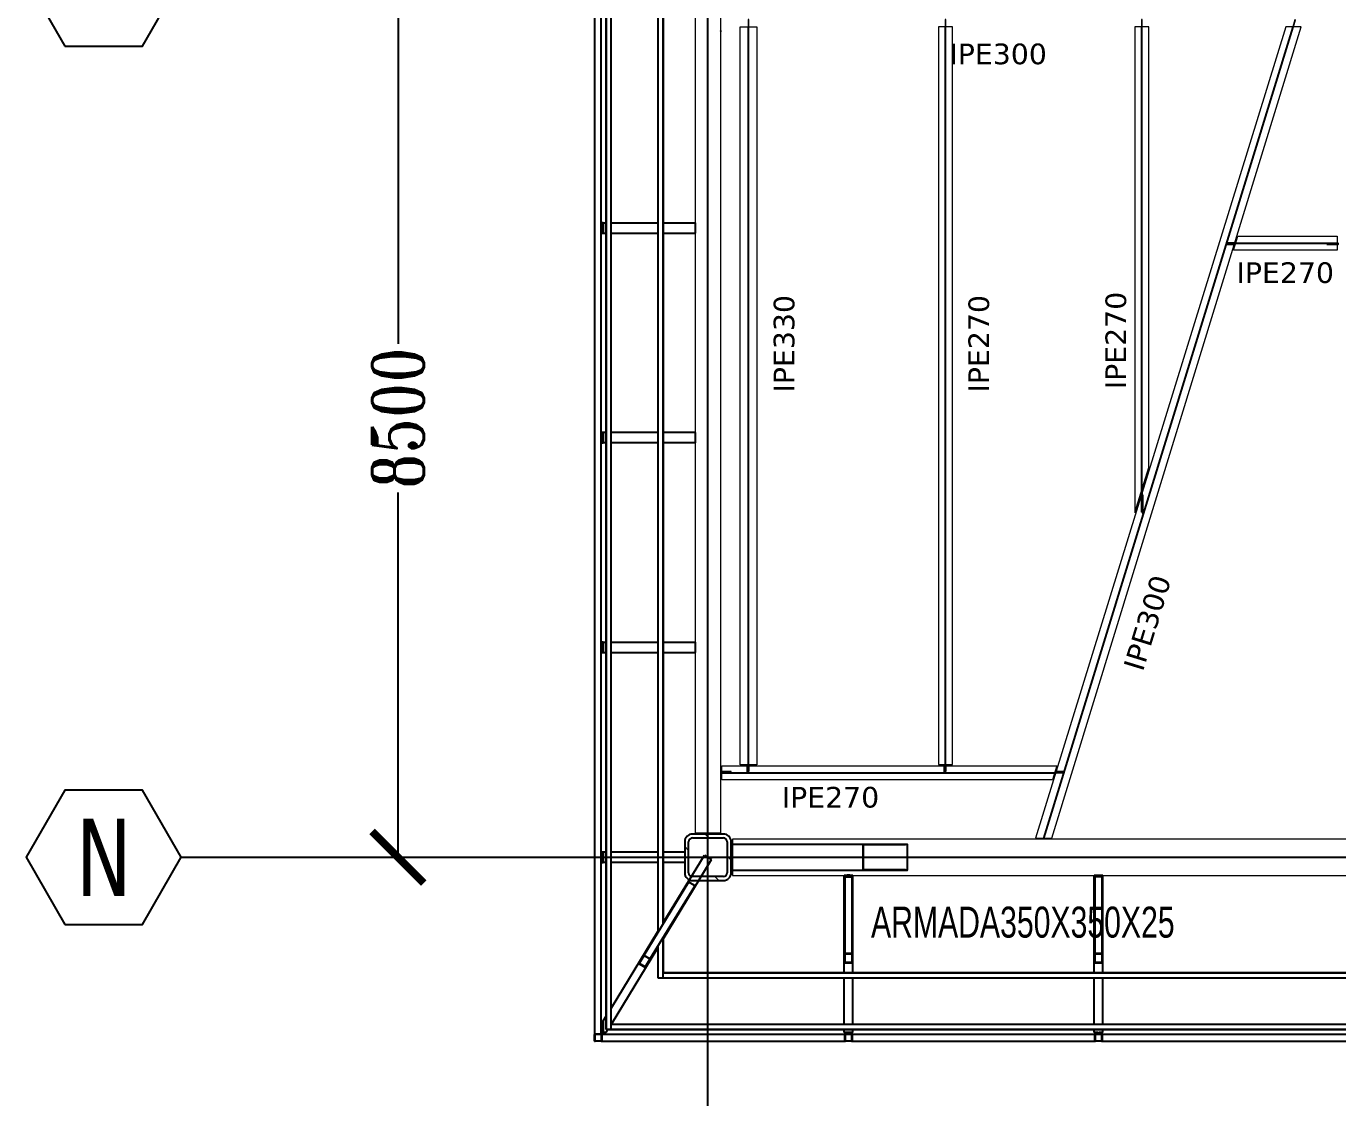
# Model space of a CAD drawing. Header units: millimetres. Extents: x -1702 to 79495, y -21906 to 33736.
# Drawn here: x -1702 to 10993, y -2327 to 8043 of the extents above; entities that cross this region are included whole.
import ezdxf
from ezdxf.enums import TextEntityAlignment as Align

# ---------------------------------------------------------------- set-up
doc = ezdxf.new("R2010")
doc.units = ezdxf.units.MM
doc.header["$LTSCALE"] = 0.9
for name, color, linetype, lineweight in [('0-1', 7, 'Continuous', 5), ('A_ALMA', 8, 'Continuous', 5), ('E_COLUMNAS-1', 254, 'Continuous', 25), ('E_COLUMNAS-2', 1, 'Continuous', 9), ('E_COLUMNAS-3', 1, 'Continuous', 35), ('E_COLUMNAS-4', 1, 'Continuous', 25), ('E_TEXTO', 3, 'Continuous', 9), ('E_VIGAS', 8, 'Continuous', 9), ('E_VIGAS-1', 5, 'Continuous', 25), ('E_VIGAS-2', 10, 'Continuous', 25), ('E_VIGAS-3', 5, 'Continuous', 25), ('HCB-VIGAS', 4, 'Continuous', 15), ('S-COLS-HDLN-1', 52, 'Continuous', 9), ('VIGAS_HCB', 4, 'Continuous', 15)]:
    doc.layers.add(name, color=color, linetype=linetype, lineweight=lineweight)
for name, color, linetype in [('COTAS', 8, 'Continuous'), ('HCB-EJES', 1, 'Continuous'), ('HCB-ROTULOS', 2, 'Continuous')]:
    doc.layers.add(name, color=color, linetype=linetype)
doc.styles.add('Arial Narrow', font='', dxfattribs={"width": 0.85, "height": 0.3})
doc.styles.add('ROMANT', font='romant.shx', dxfattribs={"width": 0.8})
doc.styles.add('VERDANA', font='verdana.ttf')
doc.styles.get('Arial Narrow').set_extended_font_data('Arial Narrow')
doc.dimstyles.new('1.125', dxfattribs={"dimscale": 0, "dimtxt": 500, "dimasz": 500, "dimexe": 4, "dimexo": 4, "dimgap": 15, "dimtad": 0, "dimdec": 0, "dimzin": 4, "dimdsep": 46, "dimtxsty": 'ROMANT', "dimblk": 'ARCHTICK', "dimcen": -10, "dimclrd": 256, "dimclrt": 3, "dimadec": 0, "dimazin": 0, "dimtfac": 1, "dimtdec": 0, "dimtix": 1, "dimtmove": 0, "dimatfit": 0, "dimldrblk": 'OBLIQUE', "dimfxl": 0.05, "dimtolj": 1, "dimtzin": 0, "dimarcsym": 0})

# ---------------------------------------------------------------- blocks, each defined once
blk = doc.blocks.new('EST_SFM_VIGA-METALICA-SECCION-C - EST_SFM_VIGA-METALICA-UPN160-1602621-_42_00m_N_E_-NIVEL-11 DOC')
at = {"layer": 'E_VIGAS-1'}
for p, q in [((14.466, 0.047), (-14.455, 0.047)), ((14.471, 0.047), (14.468, 0.047)), ((14.471, 0.047), (14.471, -0.016)), ((-14.46, -0.018), (14.471, -0.018))]:
    blk.add_line(p, q, dxfattribs=at)
blk = doc.blocks.new('EST_SFM_VIGA-METALICA-SECCION-C - EST_SFM_VIGA-METALICA-UPN100-1529610-_42_00m_N_E_-NIVEL-11 DOC')
at = {"layer": 'E_VIGAS-2'}
for p, q in [((14.393, 0.032), (-14.441, 0.032)), ((14.393, 0.032), (14.393, -0.018)), ((-14.442, -0.018), (14.393, -0.018))]:
    blk.add_line(p, q, dxfattribs=at)
blk = doc.blocks.new('EST_SFM_VIGA-METALICA-SECCION-C - EST_SFM_VIGA-METALICA-UPN100-1529678-_42_00m_N_E_-NIVEL-11 DOC')
at = {"layer": 'E_VIGAS-2'}
for p, q in [((13.374, 0.018), (-13.422, 0.018)), ((13.894, 0.018), (13.507, 0.018)), ((13.894, 0.018), (13.894, -0.032)), ((-13.504, -0.032), (13.456, -0.032)), ((13.59, -0.032), (13.893, -0.032))]:
    blk.add_line(p, q, dxfattribs=at)
blk = doc.blocks.new('EST_SFM_VIGA-METALICA-SECCION-C - EST_SFM_VIGA-METALICA-UPN100-1527742-_42_00m_N_E_-NIVEL-11 DOC')
at = {"layer": 'E_VIGAS-2'}
for p, q in [((-34.827, -0.032), (-34.827, 0.018)), ((34.044, 0.018), (-34.827, 0.018)), ((-34.827, -0.032), (34.044, -0.032))]:
    blk.add_line(p, q, dxfattribs=at)
blk = doc.blocks.new('EST_SFM_VIGA-METALICA-SECCION-C - EST_SFM_VIGA-METALICA-UPN100-1527772-_42_00m_N_E_-NIVEL-11 DOC')
at = {"layer": 'E_VIGAS-2'}
for p, q in [((-34.929, -0.018), (-34.929, 0.032)), ((34.942, 0.032), (-34.929, 0.032)), ((-34.929, -0.018), (34.942, -0.018))]:
    blk.add_line(p, q, dxfattribs=at)
blk = doc.blocks.new('EST_SFM_VIGA-METALICA-SECCION-C - EST_SFM_VIGA-METALICA-UPN160-1579051-_42_00m_N_E_-NIVEL-11 DOC')
at = {"layer": 'E_VIGAS-1'}
for p, q in [((-35.108, 0.047), (-35.175, 0.047)), ((-32.753, 0.047), (-35.107, 0.047)), ((-32.685, 0.047), (-32.751, 0.047)), ((-30.333, 0.047), (-32.684, 0.047)), ((-30.265, 0.047), (-30.331, 0.047)), ((30.107, 0.047), (-30.264, 0.047)), ((-35.176, -0.018), (-35.176, -0.012)), ((-35.176, -0.018), (-35.17, -0.018)), ((-35.112, -0.018), (-32.747, -0.018)), ((-32.689, -0.018), (-30.327, -0.018)), ((-30.269, -0.018), (30.113, -0.018))]:
    blk.add_line(p, q, dxfattribs=at)
blk = doc.blocks.new('EST_SCM_COLUMNA-METALICA-SECCION-CUADRADA - EST_SCM_COLUMNA-TUBULAR-CUADRADA_PTEØ_70x70 e_3mm-1587240-_42_00m_N_E_-NIVEL-11 DOC')
at = {"layer": 'E_COLUMNAS-2'}
h = blk.add_hatch(dxfattribs=at)
h.set_pattern_fill('FP_1', color=256, style=0, pattern_type=2)
h.set_pattern_definition([(135, (75.225, -138.917), (-0.15909903, -0.15909903), [])])
h.paths.add_polyline_path([(0.029, -0.035), (0.033, -0.033), (0.035, -0.029), (0.031, -0.031)])
h.paths.add_polyline_path([(-0.029, -0.035), (-0.031, -0.031), (-0.035, -0.029), (-0.033, -0.033)])
h.paths.add_polyline_path([(0.029, -0.035), (0.029, -0.032), (-0.029, -0.032), (-0.029, -0.035)])
h.paths.add_polyline_path([(0.035, 0.029), (0.033, 0.033), (0.029, 0.035), (0.031, 0.031)])
h.paths.add_polyline_path([(0.032, -0.029), (0.035, -0.029), (0.035, 0.029), (0.032, 0.029)])
h.paths.add_polyline_path([(-0.035, 0.029), (-0.031, 0.031), (-0.029, 0.035), (-0.033, 0.033)])
h.paths.add_polyline_path([(-0.035, -0.029), (-0.032, -0.029), (-0.032, 0.029), (-0.035, 0.029)])
h.paths.add_polyline_path([(0.029, 0.032), (0.029, 0.035), (-0.029, 0.035), (-0.029, 0.032)])
at = {"layer": 'E_COLUMNAS-1'}
for p, q in [((-0.035, -0.029), (-0.035, 0.029)), ((-0.032, 0.029), (-0.032, -0.029)), ((-0.029, 0.035), (0.029, 0.035)), ((0.029, 0.032), (-0.029, 0.032)), ((0.032, -0.029), (0.032, 0.029)), ((0.035, 0.029), (0.035, -0.029)), ((-0.029, -0.032), (0.029, -0.032)), ((0.029, -0.035), (-0.029, -0.035))]:
    blk.add_line(p, q, dxfattribs=at)
for centre, radius, start, end in [((-0.029, 0.029), 0.006, 90, 180), ((-0.029, 0.029), 0.003, 90, 180), ((0.029, 0.029), 0.006, 0, 90), ((0.029, 0.029), 0.003, 0, 90), ((0.029, 0.029), 0.006, 10, 80), ((0.029, 0.029), 0.003, 30, 60), ((-0.029, -0.029), 0.006, 180, 270), ((-0.029, -0.029), 0.003, 180, 270), ((0.029, -0.029), 0.006, 270, 0), ((0.029, -0.029), 0.003, 270, 360)]:
    blk.add_arc(centre, radius, start, end, dxfattribs=at)
blk = doc.blocks.new('EST_SCM_COLUMNA-METALICA-SECCION-CUADRADA - EST_SCM_COLUMNA-TUBULAR-CUADRADA_PTEØ_70x70 e_3mm-V3-_42_00m_N_E_-NIVEL-11 DOC')
at = {"layer": 'E_COLUMNAS-1'}
for p, q in [((-0.035, -0.029), (-0.035, 0.029)), ((-0.032, 0.029), (-0.032, -0.029)), ((-0.029, 0.035), (0.029, 0.035)), ((0.029, 0.032), (-0.029, 0.032)), ((0.032, -0.029), (0.032, 0.029)), ((0.035, 0.029), (0.035, -0.029)), ((-0.029, -0.032), (0.029, -0.032)), ((0.029, -0.035), (-0.029, -0.035))]:
    blk.add_line(p, q, dxfattribs=at)
for centre, radius, start, end in [((-0.029, 0.029), 0.006, 90, 180), ((-0.029, 0.029), 0.006, 90, 170), ((-0.029, 0.029), 0.003, 90, 180), ((-0.029, 0.029), 0.003, 90, 150), ((0.029, 0.029), 0.006, 0, 90), ((0.029, 0.029), 0.006, 10, 90), ((0.029, 0.029), 0.003, 0, 90), ((0.029, 0.029), 0.003, 30, 90), ((-0.029, -0.029), 0.006, 180, 270), ((-0.029, -0.029), 0.003, 180, 270), ((0.029, -0.029), 0.006, 270, 0), ((0.029, -0.029), 0.003, 270, 360)]:
    blk.add_arc(centre, radius, start, end, dxfattribs=at)
blk = doc.blocks.new('EST_SCM_COLUMNA-METALICA-SECCION-CUADRADA - EST_SCM_COLUMNA-TUBULAR-CUADRADA_PTEØ_70x70 e_3mm-V4-_42_00m_N_E_-NIVEL-11 DOC')
at = {"layer": 'E_COLUMNAS-1'}
for p, q in [((-0.035, -0.029), (-0.035, 0.029)), ((-0.032, 0.029), (-0.032, -0.029)), ((-0.029, 0.035), (0.029, 0.035)), ((0.029, 0.032), (-0.029, 0.032)), ((0.032, -0.029), (0.032, 0.029)), ((0.035, 0.029), (0.035, -0.029)), ((-0.029, -0.032), (0.029, -0.032)), ((0.029, -0.035), (-0.029, -0.035))]:
    blk.add_line(p, q, dxfattribs=at)
for centre, radius, start, end in [((-0.029, 0.029), 0.006, 90, 180), ((-0.029, 0.029), 0.006, 90, 170), ((-0.029, 0.029), 0.003, 90, 180), ((-0.029, 0.029), 0.003, 90, 150), ((0.029, 0.029), 0.006, 0, 90), ((0.029, 0.029), 0.006, 10, 90), ((0.029, 0.029), 0.003, 0, 90), ((0.029, 0.029), 0.003, 30, 90), ((-0.029, -0.029), 0.006, 180, 270), ((-0.029, -0.029), 0.003, 180, 270), ((0.029, -0.029), 0.006, 270, 0), ((0.029, -0.029), 0.003, 270, 360)]:
    blk.add_arc(centre, radius, start, end, dxfattribs=at)
blk = doc.blocks.new('DCTIB_CNI_EST_MOD-1A-FAC_0001_rvt-1-_42_00m_N_E_-NIVEL-11 DOC')
at = {"layer": 'E_VIGAS'}
h = blk.add_hatch(dxfattribs=at)
h.set_pattern_fill('FP_2', color=256, style=0, pattern_type=2)
h.set_pattern_definition([(45, (0, 0), (-0.376888, 0.376888), []), (45, (0, 0.571), (-0.376888, 0.376888), [])])
h.paths.add_polyline_path([(-72.834, 139.641), (-72.77, 139.641), (-72.77, 139.643), (-72.834, 139.643)])
h.paths.add_polyline_path([(-72.834, 139.729), (-72.77, 139.729), (-72.77, 139.731), (-72.834, 139.731)])
at = {"layer": 'E_VIGAS-1'}
for p, q in [((-75.177, 146.804), (-75.195, 146.804)), ((-75.195, 146.757), (-75.181, 146.757)), ((-75.181, 146.752), (-75.195, 146.752)), ((-75.181, 146.757), (-75.176, 146.757)), ((-75.181, 146.757), (-75.176, 146.757)), ((-75.177, 146.757), (-75.181, 146.757)), ((-75.176, 146.752), (-75.181, 146.752)), ((-75.181, 146.752), (-75.177, 146.752)), ((-75.176, 146.752), (-75.181, 146.752)), ((-75.177, 146.767), (-75.177, 146.804)), ((-75.177, 146.804), (-75.175, 146.804)), ((-75.175, 146.704), (-75.175, 146.804)), ((-75.175, 146.804), (-75.147, 146.804)), ((-75.175, 146.804), (-75.175, 146.704)), ((-75.097, 146.804), (-74.647, 146.804)), ((-74.597, 146.804), (-74.286, 146.804)), ((-74.286, 146.804), (-74.286, 146.704)), ((-75.195, 146.704), (-75.177, 146.704)), ((-75.177, 146.704), (-75.177, 146.742)), ((-75.175, 146.704), (-75.177, 146.704)), ((-75.175, 146.704), (-75.147, 146.704)), ((-75.097, 146.704), (-74.647, 146.704)), ((-74.597, 146.704), (-74.286, 146.704)), ((-75.177, 144.774), (-75.195, 144.774)), ((-75.195, 144.726), (-75.181, 144.726)), ((-75.181, 144.721), (-75.195, 144.721)), ((-75.181, 144.726), (-75.176, 144.726)), ((-75.181, 144.726), (-75.176, 144.726)), ((-75.177, 144.726), (-75.181, 144.726)), ((-75.176, 144.721), (-75.181, 144.721)), ((-75.181, 144.721), (-75.177, 144.721)), ((-75.176, 144.721), (-75.181, 144.721)), ((-75.177, 144.774), (-75.175, 144.774)), ((-75.177, 144.736), (-75.177, 144.774)), ((-75.175, 144.674), (-75.175, 144.774)), ((-75.175, 144.774), (-75.175, 144.674)), ((-75.147, 144.774), (-75.175, 144.774)), ((-74.647, 144.774), (-75.097, 144.774)), ((-74.286, 144.774), (-74.597, 144.774)), ((-74.286, 144.774), (-74.286, 144.674)), ((-75.195, 144.674), (-75.177, 144.674)), ((-75.177, 144.674), (-75.177, 144.711)), ((-75.175, 144.674), (-75.177, 144.674)), ((-75.147, 144.674), (-75.175, 144.674)), ((-74.647, 144.674), (-75.097, 144.674)), ((-74.286, 144.674), (-74.597, 144.674)), ((-75.177, 142.743), (-75.195, 142.743)), ((-75.195, 142.696), (-75.181, 142.696)), ((-75.181, 142.69), (-75.195, 142.69)), ((-75.181, 142.696), (-75.176, 142.696)), ((-75.181, 142.696), (-75.176, 142.696)), ((-75.177, 142.696), (-75.181, 142.696)), ((-75.176, 142.69), (-75.181, 142.69)), ((-75.181, 142.69), (-75.177, 142.69)), ((-75.176, 142.69), (-75.181, 142.69)), ((-75.177, 142.706), (-75.177, 142.743)), ((-75.177, 142.743), (-75.175, 142.743)), ((-75.175, 142.643), (-75.175, 142.743)), ((-75.175, 142.743), (-75.147, 142.743)), ((-75.175, 142.743), (-75.175, 142.643)), ((-75.097, 142.743), (-74.647, 142.743)), ((-74.597, 142.743), (-74.287, 142.743)), ((-74.287, 142.743), (-74.287, 142.643)), ((-75.195, 142.643), (-75.177, 142.643)), ((-75.177, 142.643), (-75.177, 142.68)), ((-75.175, 142.643), (-75.177, 142.643)), ((-75.175, 142.643), (-75.147, 142.643)), ((-75.097, 142.643), (-74.647, 142.643)), ((-74.597, 142.643), (-74.287, 142.643)), ((-75.177, 140.712), (-75.195, 140.712)), ((-75.195, 140.665), (-75.181, 140.665)), ((-75.181, 140.66), (-75.195, 140.66)), ((-75.181, 140.665), (-75.176, 140.665)), ((-75.181, 140.665), (-75.176, 140.665)), ((-75.177, 140.665), (-75.181, 140.665)), ((-75.176, 140.66), (-75.181, 140.66)), ((-75.181, 140.66), (-75.177, 140.66)), ((-75.176, 140.66), (-75.181, 140.66)), ((-75.177, 140.712), (-75.175, 140.712)), ((-75.177, 140.675), (-75.177, 140.712)), ((-75.175, 140.612), (-75.175, 140.712)), ((-75.175, 140.712), (-75.175, 140.612)), ((-75.147, 140.712), (-75.175, 140.712)), ((-74.647, 140.712), (-75.097, 140.712)), ((-74.387, 140.712), (-74.597, 140.712)), ((-74.597, 140.027), (-74.197, 140.684)), ((-74.387, 140.712), (-74.387, 140.612)), ((-74.197, 140.684), (-74.127, 140.641)), ((-75.195, 140.612), (-75.177, 140.612)), ((-75.177, 140.612), (-75.177, 140.65)), ((-75.175, 140.612), (-75.177, 140.612)), ((-75.147, 140.612), (-75.175, 140.612)), ((-74.647, 140.612), (-75.097, 140.612)), ((-74.597, 139.869), (-74.127, 140.641)), ((-74.387, 140.612), (-74.597, 140.612)), ((-74.35, 140.421), (-74.782, 139.711)), ((-74.291, 140.389), (-74.346, 140.423)), ((-72.843, 140.488), (-72.815, 140.488)), ((-72.843, 140.487), (-72.761, 140.487)), ((-72.843, 139.545), (-72.843, 140.487)), ((-72.837, 140.465), (-72.837, 139.727)), ((-72.77, 140.469), (-72.834, 140.469)), ((-72.805, 140.488), (-72.805, 140.487)), ((-72.8, 140.488), (-72.805, 140.488)), ((-72.8, 140.487), (-72.8, 140.488)), ((-72.789, 140.488), (-72.761, 140.488)), ((-72.767, 139.727), (-72.767, 140.465)), ((-72.761, 139.545), (-72.761, 140.487)), ((-70.423, 140.488), (-70.341, 140.488)), ((-70.423, 139.545), (-70.423, 140.488)), ((-70.417, 140.468), (-70.417, 139.727)), ((-70.35, 140.472), (-70.414, 140.472)), ((-70.347, 139.727), (-70.347, 140.468)), ((-70.341, 139.545), (-70.341, 140.488)), ((-74.723, 139.675), (-74.29, 140.384)), ((-75.097, 139.206), (-74.647, 139.944)), ((-75.097, 139.048), (-74.647, 139.787)), ((-74.782, 139.711), (-74.828, 139.637)), ((-74.826, 139.637), (-74.781, 139.711)), ((-74.822, 139.644), (-74.826, 139.637)), ((-74.779, 139.714), (-74.781, 139.711)), ((-74.779, 139.712), (-74.724, 139.678)), ((-74.723, 139.68), (-74.778, 139.713)), ((-74.724, 139.676), (-74.769, 139.602)), ((-74.768, 139.601), (-74.723, 139.675)), ((-74.724, 139.676), (-74.722, 139.679)), ((-72.837, 139.727), (-72.837, 139.645)), ((-72.836, 139.731), (-72.836, 139.727)), ((-72.836, 139.645), (-72.836, 139.727)), ((-72.836, 139.652), (-72.836, 139.645)), ((-72.77, 139.731), (-72.834, 139.731)), ((-72.834, 139.729), (-72.77, 139.729)), ((-72.77, 139.643), (-72.834, 139.643)), ((-72.834, 139.641), (-72.77, 139.641)), ((-72.769, 139.727), (-72.769, 139.731)), ((-72.769, 139.727), (-72.769, 139.645)), ((-72.769, 139.645), (-72.769, 139.652)), ((-72.767, 139.645), (-72.767, 139.727)), ((-70.417, 139.727), (-70.417, 139.645)), ((-70.416, 139.731), (-70.416, 139.727)), ((-70.416, 139.645), (-70.416, 139.727)), ((-70.416, 139.652), (-70.416, 139.645)), ((-70.35, 139.731), (-70.414, 139.731)), ((-70.414, 139.729), (-70.35, 139.729)), ((-70.35, 139.643), (-70.414, 139.643)), ((-70.414, 139.641), (-70.35, 139.641)), ((-70.349, 139.727), (-70.349, 139.731)), ((-70.349, 139.727), (-70.349, 139.645)), ((-70.349, 139.645), (-70.349, 139.652)), ((-70.347, 139.645), (-70.347, 139.727)), ((-74.827, 139.632), (-74.772, 139.599)), ((-74.771, 139.601), (-74.826, 139.634)), ((-74.769, 139.602), (-74.765, 139.609)), ((-72.843, 139.045), (-72.843, 139.495)), ((-72.761, 139.045), (-72.761, 139.495)), ((-70.423, 139.045), (-70.423, 139.495)), ((-70.341, 139.045), (-70.341, 139.495)), ((-75.176, 139.065), (-75.195, 139.033)), ((-75.176, 139.023), (-75.176, 139.076)), ((-75.175, 139.078), (-75.147, 139.124)), ((-75.175, 139.078), (-75.175, 138.967)), ((-75.181, 138.994), (-75.178, 138.999)), ((-75.178, 138.99), (-75.181, 138.984)), ((-75.176, 138.966), (-75.176, 138.972)), ((-75.176, 138.972), (-75.176, 138.966)), ((-75.147, 138.966), (-75.176, 138.966)), ((-75.175, 138.967), (-75.147, 138.967)), ((-75.175, 138.961), (-75.174, 138.959)), ((-75.173, 138.957), (-75.172, 138.955)), ((-75.171, 138.952), (-75.171, 138.95)), ((-75.166, 138.947), (-75.155, 138.966)), ((-75.147, 138.967), (-75.13, 138.995)), ((-72.843, 138.967), (-72.843, 138.995)), ((-72.761, 138.967), (-72.843, 138.967)), ((-72.843, 138.966), (-72.843, 138.967)), ((-72.843, 138.967), (-72.761, 138.967)), ((-72.843, 138.966), (-72.815, 138.966)), ((-72.815, 138.966), (-72.843, 138.966)), ((-72.805, 138.961), (-72.805, 138.966)), ((-72.805, 138.952), (-72.805, 138.961)), ((-72.805, 138.947), (-72.805, 138.949)), ((-72.8, 138.966), (-72.8, 138.961)), ((-72.8, 138.961), (-72.8, 138.952)), ((-72.8, 138.949), (-72.8, 138.947)), ((-72.761, 138.966), (-72.789, 138.966)), ((-72.789, 138.966), (-72.761, 138.966)), ((-72.761, 138.967), (-72.761, 138.995)), ((-72.761, 138.967), (-72.761, 138.966)), ((-70.423, 138.967), (-70.423, 138.995)), ((-70.423, 138.966), (-70.423, 138.967)), ((-70.423, 138.967), (-70.341, 138.967)), ((-70.395, 138.966), (-70.423, 138.966)), ((-70.385, 138.961), (-70.385, 138.966)), ((-70.385, 138.952), (-70.385, 138.961)), ((-70.385, 138.947), (-70.385, 138.949)), ((-70.38, 138.966), (-70.38, 138.961)), ((-70.38, 138.961), (-70.38, 138.952)), ((-70.38, 138.949), (-70.38, 138.947)), ((-70.341, 138.966), (-70.369, 138.966)), ((-70.341, 138.967), (-70.341, 138.995)), ((-70.341, 138.967), (-70.341, 138.966))]:
    blk.add_line(p, q, dxfattribs=at)
at = {"layer": 'E_VIGAS-1', "flags": 128}
for points in [[(-74.35, 140.421), (-74.35, 140.422), (-74.349, 140.422), (-74.348, 140.423), (-74.348, 140.423), (-74.347, 140.423), (-74.346, 140.423), (-74.346, 140.423)], [(-72.834, 140.469), (-72.835, 140.469), (-72.835, 140.468), (-72.836, 140.468), (-72.836, 140.467), (-72.837, 140.466), (-72.837, 140.466), (-72.837, 140.465)], [(-72.767, 140.465), (-72.767, 140.466), (-72.767, 140.466), (-72.768, 140.467), (-72.768, 140.468), (-72.769, 140.468), (-72.769, 140.469), (-72.77, 140.469)], [(-70.414, 140.472), (-70.415, 140.471), (-70.415, 140.471), (-70.416, 140.471), (-70.416, 140.47), (-70.417, 140.469), (-70.417, 140.469), (-70.417, 140.468)], [(-70.347, 140.468), (-70.347, 140.469), (-70.347, 140.469), (-70.348, 140.47), (-70.348, 140.471), (-70.349, 140.471), (-70.349, 140.471), (-70.35, 140.472)], [(-74.291, 140.389), (-74.29, 140.389), (-74.29, 140.388), (-74.29, 140.388), (-74.29, 140.387), (-74.29, 140.386), (-74.29, 140.385), (-74.29, 140.384)], [(-74.778, 139.713), (-74.778, 139.714), (-74.779, 139.714), (-74.78, 139.714), (-74.78, 139.713), (-74.781, 139.713), (-74.782, 139.712), (-74.782, 139.711)], [(-74.781, 139.711), (-74.781, 139.711), (-74.78, 139.711), (-74.78, 139.712), (-74.78, 139.712), (-74.779, 139.712), (-74.779, 139.712), (-74.779, 139.712)], [(-74.724, 139.678), (-74.724, 139.678), (-74.724, 139.678), (-74.724, 139.678), (-74.723, 139.677), (-74.724, 139.677), (-74.724, 139.676), (-74.724, 139.676)], [(-74.723, 139.675), (-74.722, 139.676), (-74.722, 139.677), (-74.722, 139.678), (-74.722, 139.678), (-74.722, 139.679), (-74.722, 139.68), (-74.723, 139.68)], [(-72.834, 139.731), (-72.835, 139.731), (-72.835, 139.731), (-72.836, 139.73), (-72.836, 139.73), (-72.837, 139.729), (-72.837, 139.728), (-72.837, 139.727)], [(-72.837, 139.645), (-72.837, 139.644), (-72.837, 139.643), (-72.836, 139.642), (-72.836, 139.641), (-72.835, 139.641), (-72.835, 139.641), (-72.834, 139.641)], [(-72.836, 139.727), (-72.836, 139.728), (-72.835, 139.728), (-72.835, 139.728), (-72.835, 139.729), (-72.835, 139.729), (-72.834, 139.729), (-72.834, 139.729)], [(-72.834, 139.643), (-72.834, 139.643), (-72.835, 139.643), (-72.835, 139.643), (-72.835, 139.643), (-72.835, 139.644), (-72.836, 139.644), (-72.836, 139.645)], [(-72.767, 139.727), (-72.767, 139.728), (-72.767, 139.729), (-72.768, 139.73), (-72.768, 139.73), (-72.769, 139.731), (-72.769, 139.731), (-72.77, 139.731)], [(-72.77, 139.729), (-72.77, 139.729), (-72.769, 139.729), (-72.769, 139.729), (-72.769, 139.728), (-72.769, 139.728), (-72.769, 139.728), (-72.769, 139.727)], [(-72.77, 139.641), (-72.769, 139.641), (-72.769, 139.641), (-72.768, 139.641), (-72.768, 139.642), (-72.767, 139.643), (-72.767, 139.644), (-72.767, 139.645)], [(-72.769, 139.645), (-72.769, 139.644), (-72.769, 139.644), (-72.769, 139.643), (-72.769, 139.643), (-72.769, 139.643), (-72.77, 139.643), (-72.77, 139.643)], [(-70.414, 139.731), (-70.415, 139.731), (-70.415, 139.731), (-70.416, 139.73), (-70.416, 139.73), (-70.417, 139.729), (-70.417, 139.728), (-70.417, 139.727)], [(-70.417, 139.645), (-70.417, 139.644), (-70.417, 139.643), (-70.416, 139.642), (-70.416, 139.641), (-70.415, 139.641), (-70.415, 139.641), (-70.414, 139.641)], [(-70.416, 139.727), (-70.416, 139.728), (-70.415, 139.728), (-70.415, 139.728), (-70.415, 139.729), (-70.415, 139.729), (-70.414, 139.729), (-70.414, 139.729)], [(-70.414, 139.643), (-70.414, 139.643), (-70.415, 139.643), (-70.415, 139.643), (-70.415, 139.643), (-70.415, 139.644), (-70.416, 139.644), (-70.416, 139.645)], [(-70.347, 139.727), (-70.347, 139.728), (-70.347, 139.729), (-70.348, 139.73), (-70.348, 139.73), (-70.349, 139.731), (-70.349, 139.731), (-70.35, 139.731)], [(-70.35, 139.729), (-70.35, 139.729), (-70.349, 139.729), (-70.349, 139.729), (-70.349, 139.728), (-70.349, 139.728), (-70.349, 139.728), (-70.349, 139.727)], [(-70.35, 139.641), (-70.349, 139.641), (-70.349, 139.641), (-70.348, 139.641), (-70.348, 139.642), (-70.347, 139.643), (-70.347, 139.644), (-70.347, 139.645)], [(-70.349, 139.645), (-70.349, 139.644), (-70.349, 139.644), (-70.349, 139.643), (-70.349, 139.643), (-70.349, 139.643), (-70.35, 139.643), (-70.35, 139.643)], [(-74.828, 139.637), (-74.828, 139.636), (-74.828, 139.636), (-74.828, 139.635), (-74.828, 139.634), (-74.828, 139.633), (-74.828, 139.633), (-74.827, 139.632)], [(-74.826, 139.634), (-74.826, 139.634), (-74.826, 139.635), (-74.827, 139.635), (-74.827, 139.635), (-74.827, 139.636), (-74.826, 139.636), (-74.826, 139.637)], [(-74.772, 139.599), (-74.772, 139.599), (-74.771, 139.599), (-74.77, 139.599), (-74.77, 139.599), (-74.769, 139.6), (-74.768, 139.6), (-74.768, 139.601)], [(-74.769, 139.602), (-74.769, 139.601), (-74.77, 139.601), (-74.77, 139.601), (-74.77, 139.601), (-74.771, 139.601), (-74.771, 139.601), (-74.771, 139.601), (-74.771, 139.601)], [(-75.176, 139.076), (-75.176, 139.077), (-75.175, 139.078)], [(-75.195, 138.971), (-75.191, 138.978), (-75.186, 138.987), (-75.181, 138.994)], [(-75.181, 138.984), (-75.186, 138.977), (-75.191, 138.968), (-75.195, 138.961)], [(-75.19, 138.971), (-75.186, 138.97), (-75.182, 138.968), (-75.178, 138.964), (-75.175, 138.96), (-75.172, 138.956), (-75.171, 138.951), (-75.17, 138.947)], [(-75.147, 138.967), (-75.147, 138.967), (-75.147, 138.966)]]:
    blk.add_lwpolyline(points, dxfattribs=at)
at = {"layer": 'E_VIGAS-1'}
for centre, radius, start, end in [((-75.196, 138.946), 0.006, 10, 80), ((-75.196, 138.946), 0.006, 10, 80), ((-75.196, 138.946), 0.003, 30, 60), ((-75.196, 138.946), 0.003, 30, 60), ((-72.831, 138.946), 0.006, 90, 170), ((-72.831, 138.946), 0.006, 90, 170), ((-72.831, 138.946), 0.003, 90, 150), ((-72.831, 138.946), 0.003, 90, 150), ((-72.773, 138.946), 0.006, 10, 90), ((-72.773, 138.946), 0.006, 10, 90), ((-72.773, 138.946), 0.003, 30, 90), ((-72.773, 138.946), 0.003, 30, 90), ((-70.411, 138.946), 0.006, 90, 170), ((-70.411, 138.946), 0.006, 90, 170), ((-70.411, 138.946), 0.003, 90, 150), ((-70.411, 138.946), 0.003, 90, 150), ((-70.353, 138.946), 0.006, 10, 90), ((-70.353, 138.946), 0.006, 10, 90), ((-70.353, 138.946), 0.003, 30, 90), ((-70.353, 138.946), 0.003, 30, 90)]:
    blk.add_arc(centre, radius, start, end, dxfattribs=at)
for centre, start_param, end_param in [((-72.815, 140.488), 0, 1.570796), ((-72.815, 140.487), 4.974188, 5.497787), ((-72.815, 140.487), 6.021386, 6.283185), ((-72.789, 140.488), 1.570796, 3.141593), ((-72.789, 140.487), 3.141593, 3.403392), ((-72.789, 140.487), 3.926991, 4.45059)]:
    blk.add_ellipse(centre, major_axis=(0.0107, 0), ratio=0.002301, start_param=start_param, end_param=end_param, dxfattribs=at)
for points, knots in [([(-75.181, 146.757), (-75.181, 146.757), (-75.18, 146.757), (-75.179, 146.758), (-75.178, 146.759), (-75.177, 146.76), (-75.177, 146.762), (-75.177, 146.763), (-75.177, 146.764), (-75.177, 146.766), (-75.177, 146.767)], [0, 0, 0, 0, 0.142857, 0.285714, 0.428571, 0.571429, 0.678571, 0.732143, 0.785714, 1, 1, 1, 1]), ([(-75.177, 146.742), (-75.177, 146.742), (-75.177, 146.744), (-75.177, 146.746), (-75.177, 146.748), (-75.178, 146.75), (-75.179, 146.751), (-75.181, 146.752), (-75.181, 146.752)], [0, 0, 0, 0, 0.142857, 0.285714, 0.428571, 0.571429, 0.785714, 1, 1, 1, 1]), ([(-75.181, 144.726), (-75.181, 144.726), (-75.18, 144.727), (-75.179, 144.727), (-75.178, 144.728), (-75.177, 144.73), (-75.177, 144.731), (-75.177, 144.732), (-75.177, 144.734), (-75.177, 144.735), (-75.177, 144.736)], [0, 0, 0, 0, 0.142857, 0.285714, 0.428571, 0.571429, 0.678571, 0.732143, 0.785714, 1, 1, 1, 1]), ([(-75.177, 144.711), (-75.177, 144.712), (-75.177, 144.713), (-75.177, 144.716), (-75.177, 144.718), (-75.178, 144.719), (-75.179, 144.721), (-75.181, 144.721), (-75.181, 144.721)], [0, 0, 0, 0, 0.142857, 0.285714, 0.428571, 0.571429, 0.785714, 1, 1, 1, 1]), ([(-75.181, 142.696), (-75.181, 142.696), (-75.18, 142.696), (-75.179, 142.697), (-75.178, 142.698), (-75.177, 142.699), (-75.177, 142.7), (-75.177, 142.701), (-75.177, 142.703), (-75.177, 142.704), (-75.177, 142.706)], [0, 0, 0, 0, 0.142857, 0.285714, 0.428571, 0.571429, 0.678571, 0.732143, 0.785714, 1, 1, 1, 1]), ([(-75.177, 142.68), (-75.177, 142.681), (-75.177, 142.683), (-75.177, 142.685), (-75.177, 142.687), (-75.178, 142.689), (-75.179, 142.69), (-75.181, 142.69), (-75.181, 142.69)], [0, 0, 0, 0, 0.142857, 0.285714, 0.428571, 0.571429, 0.785714, 1, 1, 1, 1]), ([(-75.181, 140.665), (-75.181, 140.665), (-75.18, 140.665), (-75.179, 140.666), (-75.178, 140.667), (-75.177, 140.668), (-75.177, 140.67), (-75.177, 140.671), (-75.177, 140.672), (-75.177, 140.674), (-75.177, 140.675)], [0, 0, 0, 0, 0.142857, 0.285714, 0.428571, 0.571429, 0.678571, 0.732143, 0.785714, 1, 1, 1, 1]), ([(-75.177, 140.65), (-75.177, 140.651), (-75.177, 140.652), (-75.177, 140.654), (-75.177, 140.656), (-75.178, 140.658), (-75.179, 140.659), (-75.181, 140.66), (-75.181, 140.66)], [0, 0, 0, 0, 0.142857, 0.285714, 0.428571, 0.571429, 0.785714, 1, 1, 1, 1]), ([(-75.181, 138.994), (-75.18, 138.996), (-75.178, 139.001), (-75.177, 139.009), (-75.176, 139.016), (-75.176, 139.021), (-75.176, 139.023)], [0, 0, 0, 0, 0.285714, 0.571429, 0.785714, 1, 1, 1, 1]), ([(-75.176, 138.972), (-75.176, 138.973), (-75.176, 138.975), (-75.176, 138.977), (-75.176, 138.978), (-75.176, 138.979), (-75.177, 138.98), (-75.177, 138.98), (-75.177, 138.981), (-75.177, 138.982), (-75.177, 138.982), (-75.177, 138.982), (-75.177, 138.982), (-75.177, 138.982), (-75.177, 138.983), (-75.177, 138.984), (-75.177, 138.984), (-75.177, 138.985), (-75.177, 138.985), (-75.177, 138.985), (-75.177, 138.985), (-75.177, 138.985), (-75.178, 138.986), (-75.178, 138.986), (-75.178, 138.987), (-75.178, 138.987), (-75.179, 138.987), (-75.179, 138.987), (-75.179, 138.987), (-75.18, 138.987), (-75.18, 138.986), (-75.181, 138.986), (-75.181, 138.985), (-75.181, 138.984)], [0, 0, 0, 0, 0.142857, 0.214286, 0.25, 0.285714, 0.321429, 0.357143, 0.392857, 0.410714, 0.419643, 0.428571, 0.4375, 0.446429, 0.464286, 0.5, 0.535714, 0.553571, 0.5625, 0.571429, 0.580357, 0.589286, 0.607143, 0.642857, 0.678571, 0.714286, 0.75, 0.785714, 0.821429, 0.839286, 0.857143, 0.928571, 1, 1, 1, 1]), ([(-75.181, 138.984), (-75.181, 138.985), (-75.181, 138.986), (-75.18, 138.986), (-75.18, 138.987), (-75.179, 138.987), (-75.179, 138.987), (-75.179, 138.987), (-75.178, 138.987), (-75.178, 138.987)], [0, 0, 0, 0, 0.0714286, 0.1428571, 0.1607143, 0.1785714, 0.2142857, 0.25, 0.2857143, 0.2857143, 0.2857143, 0.2857143]), ([(-75.177, 138.982), (-75.177, 138.982), (-75.177, 138.982), (-75.177, 138.982), (-75.177, 138.981), (-75.177, 138.98), (-75.177, 138.98), (-75.176, 138.979), (-75.176, 138.978), (-75.176, 138.977), (-75.176, 138.975), (-75.176, 138.973), (-75.176, 138.972)], [0.5714286, 0.5714286, 0.5714286, 0.5714286, 0.5803571, 0.5892857, 0.6071429, 0.6428571, 0.6785714, 0.7142857, 0.75, 0.7857143, 0.8571429, 1, 1, 1, 1]), ([(-72.815, 138.966), (-72.814, 138.966), (-72.813, 138.966), (-72.81, 138.966), (-72.808, 138.965), (-72.806, 138.964), (-72.805, 138.963), (-72.805, 138.962), (-72.805, 138.961)], [0, 0, 0, 0, 0.142857, 0.285714, 0.428571, 0.571429, 0.785714, 1, 1, 1, 1]), ([(-72.805, 138.961), (-72.805, 138.962), (-72.805, 138.963), (-72.807, 138.965), (-72.808, 138.965), (-72.81, 138.966), (-72.811, 138.966), (-72.812, 138.966), (-72.814, 138.966), (-72.815, 138.966)], [0, 0, 0, 0, 0.285714, 0.428571, 0.571429, 0.678571, 0.732143, 0.785714, 1, 1, 1, 1]), ([(-72.789, 138.966), (-72.79, 138.966), (-72.791, 138.966), (-72.794, 138.966), (-72.796, 138.965), (-72.798, 138.965), (-72.799, 138.963), (-72.8, 138.962), (-72.8, 138.961)], [0, 0, 0, 0, 0.142857, 0.285714, 0.428571, 0.571429, 0.785714, 1, 1, 1, 1]), ([(-72.8, 138.961), (-72.8, 138.962), (-72.799, 138.963), (-72.798, 138.965), (-72.796, 138.965), (-72.795, 138.966), (-72.794, 138.966), (-72.792, 138.966), (-72.79, 138.966), (-72.789, 138.966)], [0, 0, 0, 0, 0.285714, 0.428571, 0.571429, 0.678571, 0.732143, 0.785714, 1, 1, 1, 1]), ([(-70.395, 138.966), (-70.394, 138.966), (-70.393, 138.966), (-70.39, 138.966), (-70.388, 138.965), (-70.386, 138.964), (-70.385, 138.963), (-70.385, 138.962), (-70.385, 138.961)], [0, 0, 0, 0, 0.142857, 0.285714, 0.428571, 0.571429, 0.785714, 1, 1, 1, 1]), ([(-70.385, 138.961), (-70.385, 138.962), (-70.385, 138.963), (-70.387, 138.965), (-70.388, 138.965), (-70.39, 138.966), (-70.391, 138.966), (-70.392, 138.966), (-70.394, 138.966), (-70.395, 138.966)], [0, 0, 0, 0, 0.285714, 0.428571, 0.571429, 0.678571, 0.732143, 0.785714, 1, 1, 1, 1]), ([(-70.369, 138.966), (-70.37, 138.966), (-70.371, 138.966), (-70.374, 138.966), (-70.376, 138.965), (-70.378, 138.964), (-70.379, 138.963), (-70.38, 138.962), (-70.38, 138.961)], [0, 0, 0, 0, 0.142857, 0.285714, 0.428571, 0.571429, 0.785714, 1, 1, 1, 1]), ([(-70.38, 138.961), (-70.38, 138.962), (-70.379, 138.963), (-70.378, 138.965), (-70.376, 138.965), (-70.375, 138.966), (-70.374, 138.966), (-70.372, 138.966), (-70.37, 138.966), (-70.369, 138.966)], [0, 0, 0, 0, 0.285714, 0.428571, 0.571429, 0.678571, 0.732143, 0.785714, 1, 1, 1, 1])]:
    blk.add_open_spline(points, degree=3, knots=knots, dxfattribs=at)
for points in [[(-75.176, 139.023), (-75.176, 139.021), (-75.176, 139.018), (-75.177, 139.014), (-75.177, 139.011), (-75.177, 139.009)], [(-75.178, 139.001), (-75.179, 139), (-75.18, 138.997), (-75.181, 138.995), (-75.181, 138.994)], [(-75.176, 138.966), (-75.176, 138.966), (-75.176, 138.967), (-75.175, 138.967), (-75.175, 138.967)]]:
    blk.add_open_spline(points, degree=3, dxfattribs=at)
at = {"layer": 'E_VIGAS-2'}
for p, q in [((-75.147, 138.995), (-75.147, 167.83)), ((-75.147, 167.83), (-75.147, 138.995)), ((-74.597, 166.81), (-74.597, 140.014)), ((-74.597, 140.014), (-74.597, 166.81)), ((-74.597, 139.881), (-74.597, 139.545)), ((-74.597, 139.545), (-74.597, 139.881)), ((-74.597, 139.545), (-5.727, 139.545)), ((-5.727, 139.545), (-74.597, 139.545)), ((-5.177, 138.995), (-75.147, 138.995)), ((-75.147, 138.995), (-5.177, 138.995))]:
    blk.add_line(p, q, dxfattribs=at)
at = {"layer": 'E_VIGAS-1', "rotation": 270}
blk.add_blockref('EST_SFM_VIGA-METALICA-SECCION-C - EST_SFM_VIGA-METALICA-UPN160-1602621-_42_00m_N_E_-NIVEL-11 DOC', (-75.242, 153.418), dxfattribs=at)
at = {"layer": 'E_VIGAS-1'}
for name, p in [('EST_SCM_COLUMNA-METALICA-SECCION-CUADRADA - EST_SCM_COLUMNA-TUBULAR-CUADRADA_PTEØ_70x70 e_3mm-1587240-_42_00m_N_E_-NIVEL-11 DOC', (-75.225, 138.917)), ('EST_SFM_VIGA-METALICA-SECCION-C - EST_SFM_VIGA-METALICA-UPN160-1579051-_42_00m_N_E_-NIVEL-11 DOC', (-40.084, 138.9)), ('EST_SCM_COLUMNA-METALICA-SECCION-CUADRADA - EST_SCM_COLUMNA-TUBULAR-CUADRADA_PTEØ_70x70 e_3mm-V3-_42_00m_N_E_-NIVEL-11 DOC', (-72.802, 138.917)), ('EST_SCM_COLUMNA-METALICA-SECCION-CUADRADA - EST_SCM_COLUMNA-TUBULAR-CUADRADA_PTEØ_70x70 e_3mm-V4-_42_00m_N_E_-NIVEL-11 DOC', (-70.382, 138.917))]:
    blk.add_blockref(name, p, dxfattribs=at)
at = {"layer": 'E_VIGAS-2'}
for name, p, rotation in [('EST_SFM_VIGA-METALICA-SECCION-C - EST_SFM_VIGA-METALICA-UPN100-1529610-_42_00m_N_E_-NIVEL-11 DOC', (-75.13, 153.388), 269.9999999999999), ('EST_SFM_VIGA-METALICA-SECCION-C - EST_SFM_VIGA-METALICA-UPN100-1529678-_42_00m_N_E_-NIVEL-11 DOC', (-74.615, 153.388), 270.0000000000001)]:
    blk.add_blockref(name, p, dxfattribs=dict(at, rotation=rotation))
for name, p in [('EST_SFM_VIGA-METALICA-SECCION-C - EST_SFM_VIGA-METALICA-UPN100-1527742-_42_00m_N_E_-NIVEL-11 DOC', (-39.77, 139.527)), ('EST_SFM_VIGA-METALICA-SECCION-C - EST_SFM_VIGA-METALICA-UPN100-1527772-_42_00m_N_E_-NIVEL-11 DOC', (-40.169, 139.013))]:
    blk.add_blockref(name, p, dxfattribs=at)
blk = doc.blocks.new('EST_SCM_COLUMNA-METALICA-SECCION-CUADRADA - EST_SCM_COLUMNA-TUBULAR-CUADRADA_ARMADA_450X450X38-V17-_42_00m_N_E_-NIVEL-11 DOC')
at = {"layer": 'S-COLS-HDLN-1'}
h = blk.add_hatch(dxfattribs=at)
h.set_pattern_fill('FP_14', color=256, style=0, pattern_type=2)
h.set_pattern_definition([(135, (74.162, -140.662), (-0.15909903, -0.15909903), [])])
h.paths.add_polyline_path([(0.138, -0.225), (0.149, -0.225), (0.178, -0.219), (0.203, -0.203), (0.219, -0.178), (0.225, -0.149), (0.225, 0.149), (0.219, 0.178), (0.203, 0.203), (0.178, 0.219), (0.149, 0.225), (-0.151, 0.225), (-0.178, 0.219), (-0.203, 0.203), (-0.219, 0.178), (-0.225, 0.149), (-0.225, -0.149), (-0.219, -0.178), (-0.203, -0.203), (-0.178, -0.219), (-0.149, -0.225), (-0.006, -0.225)])
h.paths.add_polyline_path([(0.138, -0.187), (-0.151, -0.186), (-0.168, -0.182), (-0.182, -0.168), (-0.187, -0.149), (-0.187, 0.149), (-0.182, 0.168), (-0.168, 0.182), (-0.149, 0.187), (0.149, 0.187), (0.168, 0.182), (0.182, 0.168), (0.187, 0.149), (0.187, -0.149), (0.182, -0.168), (0.168, -0.182), (0.149, -0.187)])
at = {"layer": 'E_COLUMNAS-4'}
for p, q in [((-0.225, 0.149), (-0.225, -0.149)), ((-0.187, -0.149), (-0.187, 0.149)), ((0.149, 0.225), (-0.149, 0.225)), ((-0.149, 0.187), (0.149, 0.187)), ((0.187, 0.149), (0.187, -0.149)), ((0.225, -0.149), (0.225, 0.149)), ((0.149, -0.187), (-0.149, -0.187)), ((-0.149, -0.225), (0.149, -0.225))]:
    blk.add_line(p, q, dxfattribs=at)
for centre, radius, start, end in [((-0.149, 0.149), 0.076, 90, 180), ((-0.149, 0.149), 0.038, 90, 180), ((0.149, 0.149), 0.076, 360, 90), ((0.149, 0.149), 0.038, 0, 90), ((-0.149, -0.149), 0.076, 180, 270), ((-0.149, -0.149), 0.038, 180, 270), ((0.149, -0.149), 0.038, 270, 0), ((0.149, -0.149), 0.076, 270, 360)]:
    blk.add_arc(centre, radius, start, end, dxfattribs=at)
blk = doc.blocks.new('_ArchTick')
at = {"color": 0, "linetype": 'ByBlock', "const_width": 0.15}
blk.add_lwpolyline([(-0.5, -0.5), (0.5, 0.5)], dxfattribs=at)
blk = doc.blocks.new('*D614')
at = {"layer": 'COTAS', "color": 0, "lineweight": -2, "transparency": 16777216}
for p, q in [((-198, 8500), (1901, 8500)), ((-198, 0), (1901, 0))]:
    blk.add_line(p, q, dxfattribs=at)
at = {"layer": 'COTAS', "lineweight": -2, "transparency": 16777216}
for p, q in [((1897, 8500), (1897, 4970)), ((1897, 0), (1897, 3530))]:
    blk.add_line(p, q, dxfattribs=at)
at = {"layer": 'Defpoints', "color": 0, "transparency": 16777216}
for p in [(-202, 8500), (1897, 8500), (-202, 0)]:
    blk.add_point(p, dxfattribs=at)
at = {"layer": 'COTAS', "lineweight": -2, "transparency": 16777216, "xscale": 500, "yscale": 500, "zscale": 500}
for p, rotation in [((1897, 8500), 90), ((1897, 0), 270)]:
    blk.add_blockref('_ArchTick', p, dxfattribs=dict(at, rotation=rotation))
at = {"layer": 'COTAS', "color": 3, "transparency": 16777216, "insert": (1897, 4250), "char_height": 500, "attachment_point": 5, "rotation": 90, "style": 'ROMANT'}
blk.add_mtext('\\A1;8500', dxfattribs=at)
blk = doc.blocks.new('_Oblique')
at = {"color": 0, "linetype": 'ByBlock', "lineweight": -2}
blk.add_line((-0.5, -0.5), (0.5, 0.5), dxfattribs=at)

msp = doc.modelspace()

# ---------------------------------------------------------------- hatches: boundary and pattern name
at = {"layer": 'E_VIGAS'}
h = msp.add_hatch(dxfattribs=at)
h.set_pattern_fill('FP_2', color=256, scale=1000, style=0, pattern_type=2)
h.set_pattern_definition([(45, (79058.8, -140662.4), (-376.888, 376.888), []), (45, (79058.8, -140091.4), (-376.888, 376.888), [])])
h.paths.add_polyline_path([(6822, -125), (6822, -123), (6404.3, -123), (6404.3, -125), (6770.2, -125)])
h.paths.add_polyline_path([(6825.5, -121), (6829, -121), (6829, 121), (6825.5, 121), (6825.5, -43.7)])
h.paths.add_polyline_path([(6397.4, -121), (6400.8, -121), (6400.8, 121), (6397.4, 121), (6397.4, -43.7)])
h.paths.add_polyline_path([(6770.2, 123), (6822, 123), (6822, 125), (6404.3, 125), (6404.3, 123), (6481, 123)])

# ---------------------------------------------------------------- linework, layer by layer
msp.add_lwpolyline([(10887.7, 5933.1), (10997.7, 5933.1), (10997.7, 5939.1), (10887.7, 5939.1)], close=True)
at = {"layer": 'A_ALMA'}
for p, q in [((5285.5, 895.1), (5285.5, 8037.5)), ((5293, 895.1), (5293, 8037.5)), ((7193.4, 898), (7193.4, 8037.5)), ((7200, 898), (7200, 8037.5)), ((8143.4, 184.8), (10556.8, 8038.3)), ((8150.8, 184.8), (10564.3, 8038.3)), ((9093.4, 3543.9), (9093.4, 8037.5)), ((9100, 3565.3), (9100, 8037.5)), ((10006.2, 5945.7), (10987.8, 5945.7)), ((10006.2, 5939.1), (10987.8, 5939.1)), ((5032.7, 820.9), (8254.2, 820.9)), ((5032.7, 814.3), (8252.1, 814.3))]:
    msp.add_line(p, q, dxfattribs=at)
at = {"layer": 'E_VIGAS'}
msp.add_lwpolyline([(4772.7, 235), (5022.7, 235), (5022.7, 25265), (4772.7, 25265)], close=True, dxfattribs=at)
at = {"layer": 'E_VIGAS-3'}
for p, q in [((6404.3, 125), (5137.9, 125)), ((6397.4, 121), (6397.4, -121)), ((6403.6, 123), (6398.3, 123)), ((6400.8, -121), (6400.8, 121)), ((6822, 125), (6404.3, 125)), ((6404.3, 123), (6809.7, 123)), ((6822, 123), (6809.7, 123)), ((6825.5, 121), (6825.5, -121)), ((6829, -121), (6829, 121)), ((5137.9, -125), (6404.3, -125)), ((6398.3, -123), (6403.6, -123)), ((6809.7, -123), (6404.3, -123)), ((6404.3, -125), (6822, -125)), ((6809.7, -123), (6822, -123))]:
    msp.add_line(p, q, dxfattribs=at)
at = {"layer": 'E_VIGAS-3', "flags": 128}
for points in [[(5137.9, 125), (5136.5, 124.9), (5135.3, 124.7), (5134.1, 124.3), (5133, 123.8), (5132.2, 123.2), (5131.5, 122.5), (5131.1, 121.8), (5131, 121)], [(6403.6, 125), (6402.9, 124.9), (6401.7, 124.7), (6400.5, 124.3), (6399.4, 123.8), (6398.6, 123.2), (6397.9, 122.5), (6397.5, 121.8), (6397.4, 121)], [(6400.8, 121), (6400.9, 121.4), (6401.1, 121.8), (6401.4, 122.1), (6401.9, 122.4), (6402.4, 122.7), (6403, 122.8), (6403.6, 123), (6404.3, 123)], [(6829, 121), (6828.8, 121.8), (6828.4, 122.5), (6827.8, 123.2), (6826.9, 123.8), (6825.9, 124.3), (6824.7, 124.7), (6823.4, 124.9), (6822, 125)], [(6822, 123), (6822.7, 123), (6823.4, 122.8), (6824, 122.7), (6824.5, 122.4), (6824.9, 122.1), (6825.2, 121.8), (6825.4, 121.4), (6825.5, 121)], [(5131, -121), (5131.1, -121.8), (5131.5, -122.5), (5132.2, -123.2), (5133, -123.8), (5134.1, -124.3), (5135.3, -124.7), (5136.5, -124.9), (5137.9, -125)], [(6397.4, -121), (6397.5, -121.8), (6397.9, -122.5), (6398.6, -123.2), (6399.4, -123.8), (6400.5, -124.3), (6401.7, -124.7), (6402.9, -124.9), (6403.6, -125)], [(6404.3, -123), (6403.6, -123), (6403, -122.8), (6402.4, -122.7), (6401.9, -122.4), (6401.4, -122.1), (6401.1, -121.8), (6400.9, -121.4), (6400.8, -121)], [(6822, -125), (6823.4, -124.9), (6824.7, -124.7), (6825.9, -124.3), (6826.9, -123.8), (6827.8, -123.2), (6828.4, -122.5), (6828.8, -121.8), (6829, -121)], [(6825.5, -121), (6825.4, -121.4), (6825.2, -121.8), (6824.9, -122.1), (6824.5, -122.4), (6824, -122.7), (6823.4, -122.8), (6822.7, -123), (6822, -123)]]:
    msp.add_lwpolyline(points, dxfattribs=at)
at = {"layer": 'E_VIGAS-3'}
msp.add_open_spline([(5020.1, 7995.2), (5020.3, 7995.2), (5020.7, 7995.3), (5021.1, 7995.5), (5021.4, 7995.8), (5021.6, 7996.1), (5021.7, 7996.4), (5021.7, 7996.7), (5021.7, 7996.8)], degree=3, knots=[0, 0, 0, 0, 0.2857143, 0.4285714, 0.5714286, 0.7142857, 0.8571429, 1, 1, 1, 1], dxfattribs=at)
msp.add_open_spline([(5020.9, 7996.8), (5020.9, 7996.7), (5020.9, 7996.5), (5020.7, 7996.2), (5020.4, 7996), (5020.2, 7996), (5020.1, 7996)], degree=3, dxfattribs=at)
at = {"layer": 'HCB-EJES'}
for p, q in [((4896.7, -5780.2), (4896.7, 31280.5)), ((-201.6, 0), (77995, 0))]:
    msp.add_line(p, q, dxfattribs=at)
at = {"layer": 'HCB-ROTULOS'}
for points in [[(-1326.6, 7850.5), (-576.6, 7850.5), (-201.6, 8500), (-576.6, 9149.5), (-1326.6, 9149.5), (-1701.6, 8500)], [(-1326.6, -649.5), (-576.6, -649.5), (-201.6, 0), (-576.6, 649.5), (-1326.6, 649.5), (-1701.6, 0)]]:
    msp.add_lwpolyline(points, close=True, dxfattribs=at)
at = {"layer": 'HCB-VIGAS'}
for points in [[(5285.5, 8037.5), (5293, 8037.5), (5293, 8109), (5285.5, 8109)], [(7193.4, 8037.5), (7200, 8037.5), (7200, 8109), (7193.4, 8109)], [(9093.4, 8037.5), (9100, 8037.5), (9100, 8109), (9093.4, 8109)], [(10556.8, 8038.3), (10563.7, 8036.2), (10584.5, 8103.8), (10577.6, 8105.9)], [(9919.2, 5939.1), (9919.2, 5929.1), (9990.8, 5929.1), (9990.8, 5939.1)], [(10006.2, 5939.1), (10006.4, 5945.7), (9929.2, 5945.7), (9929.2, 5939.1)], [(9093.4, 3543.9), (9100, 3565.3), (9100, 3340.2), (9093.4, 3340.2)], [(9100, 3330.2), (9110, 3330.2), (9110, 3503.7), (9100, 3503.7)], [(5285.5, 895.1), (5293, 895.1), (5293, 830.9), (5285.5, 830.9)], [(7193.4, 898), (7200, 898), (7200, 830.9), (7193.4, 830.9)], [(5022.7, 820.9), (5122.7, 820.9), (5122.7, 830.9), (5022.7, 830.9)], [(5285.5, 820.9), (5275.5, 820.9), (5275.5, 885.1), (5285.5, 885.1)], [(7193.4, 820.9), (7183.4, 820.9), (7183.4, 885.1), (7193.4, 885.1)], [(8252.1, 814.3), (8254.2, 820.9), (8328.9, 820.9), (8328.9, 814.3)], [(8338.9, 820.9), (8338.9, 830.9), (8267.7, 830.9), (8267.7, 820.9)]]:
    msp.add_lwpolyline(points, close=True, dxfattribs=at)
at = {"layer": 'VIGAS_HCB'}
for points in [[(5369.3, 895.1), (5209.3, 895.1), (5209.3, 8037.5), (5369.3, 8037.5)], [(7129.2, 898), (7264.2, 898), (7264.2, 8037.5), (7129.2, 8037.5)], [(9029.2, 3335.6), (9164.2, 3773.6), (9164.2, 8037.5), (9029.2, 8037.5)], [(10026.1, 6009.9), (10987.8, 6009.9), (10987.8, 5874.9), (9984.6, 5874.9)], [(5032.7, 885.1), (8274, 885.1), (8232.4, 750.1), (5032.7, 750.1)], [(5132.8, -175.4), (11197.8, -175), (11197.8, 175), (5132.8, 174.6)]]:
    msp.add_lwpolyline(points, close=True, dxfattribs=at)
msp.add_lwpolyline([(8225.6, 184.9), (10639, 8038.3), (10489, 8038.3), (8068.6, 184.8), (8225.6, 184.9)], dxfattribs=at)

# ---------------------------------------------------------------- block references
at = {"layer": '0-1', "xscale": 1000, "yscale": 1000, "zscale": 1000}
msp.add_blockref('DCTIB_CNI_EST_MOD-1A-FAC_0001_rvt-1-_42_00m_N_E_-NIVEL-11 DOC', (79058.8, -140662.4), dxfattribs=at)
at = {"layer": 'E_COLUMNAS-3', "xscale": 1000, "yscale": 1000, "zscale": 1000}
msp.add_blockref('EST_SCM_COLUMNA-METALICA-SECCION-CUADRADA - EST_SCM_COLUMNA-TUBULAR-CUADRADA_ARMADA_450X450X38-V17-_42_00m_N_E_-NIVEL-11 DOC', (4896.7, 0), dxfattribs=at)

# ---------------------------------------------------------------- texts
at = {"layer": 'E_TEXTO', "attachment_point": 1}
for s, insert, char_height, width, style in [('IPE300', (7233.8, 7875), 200, 2013.707, 'VERDANA'), ('IPE270', (10012.7, 5758.2), 200, 1206.139, 'VERDANA'), ('IPE270', (5610.9, 681.4), 200, 1996.178, 'VERDANA'), ('ARMADA350X350X25', (6475.2, -477.6), 300, 3669.524, 'Arial Narrow')]:
    msp.add_mtext(s, dxfattribs=dict(at, insert=insert, char_height=char_height, width=width, style=style))
at = {"layer": 'E_TEXTO', "char_height": 200, "width": 1206.139, "attachment_point": 1, "style": 'VERDANA'}
for s, insert, rotation in [('IPE330', (5533.1, 4498.1), 90), ('IPE270', (7417.8, 4498.1), 90), ('IPE270', (8744.1, 4529.6), 90), ('IPE300', (8914.8, 1847.9), 72.91725)]:
    msp.add_mtext(s, dxfattribs=dict(at, insert=insert, rotation=rotation))
at = {"layer": 'HCB-ROTULOS', "color": 4, "style": 'VERDANA', "width": 0.7}
msp.add_text('N', height=750, dxfattribs=at).set_placement((-951.6, 0), align=Align.MIDDLE_CENTER)

# ---------------------------------------------------------------- dimensions: what is measured, and where the dimension line sits
at = {"layer": 'COTAS'}
dim = msp.add_linear_dim(base=(1896.7, 8500), p1=(-201.6, 0), p2=(-201.6, 8500), angle=270, dimstyle='1.125', override={"dimscale": 1}, dxfattribs=at)
dim.commit()
dim.dimension.update_dxf_attribs({"geometry": '*D614', "text_midpoint": (1896.7, 4250)})

doc.saveas('drawing.dxf')
